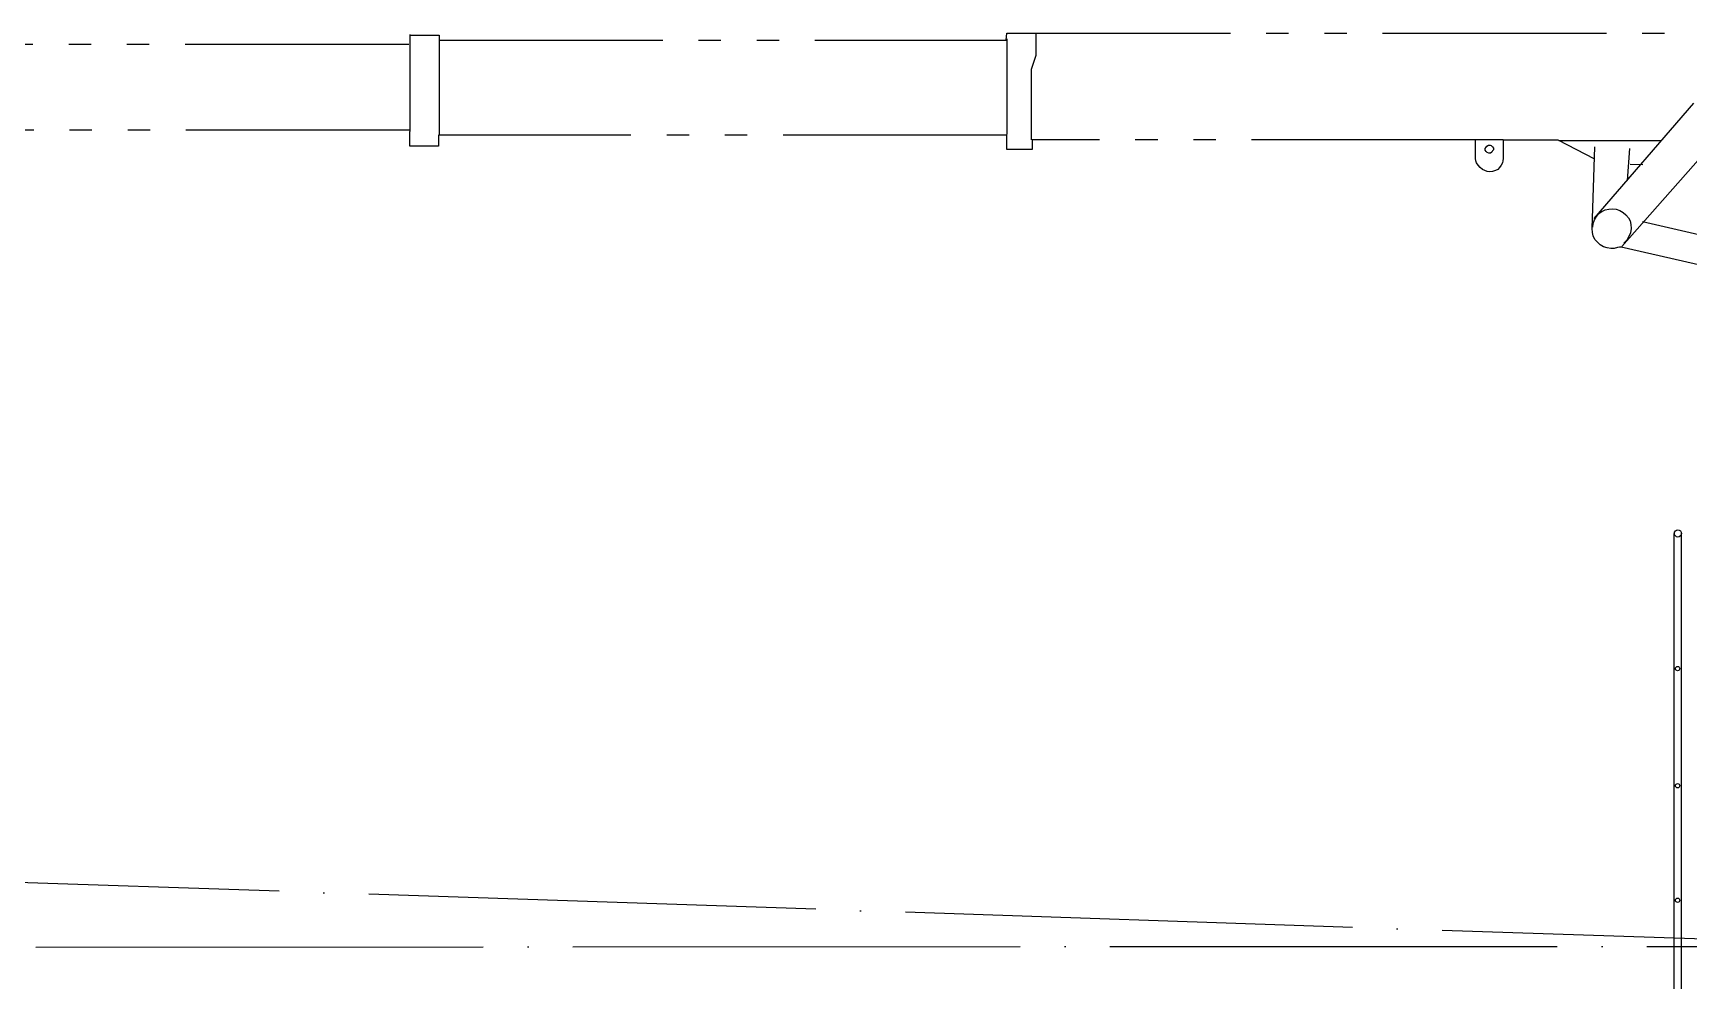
# Model space of a CAD drawing. Extents: x 1551 to 113148, y -1700 to 77018.
# Drawn here: x 16050 to 20676, y 60471 to 63119 of the extents above; entities that cross this region are included whole.
import ezdxf

# ---------------------------------------------------------------- set-up
doc = ezdxf.new("R2010")
doc.units = 0
doc.header["$LTSCALE"] = 500
doc.header["$MEASUREMENT"] = 0
doc.linetypes.add('CENTER', pattern=[3, 2.5, -0.25, 0, -0.25])
doc.linetypes.add('PHANTOM', pattern=[2.1, 1.25, -0.2, 0.125, -0.2, 0.125, -0.2])
doc.layers.get('0').update_dxf_attribs({"linetype": 'CONTINUOUS'})

# ---------------------------------------------------------------- blocks, each defined once
blk = doc.blocks.new('A$C2C821063')
for p, q in [((-3483.1, 2943.3), (-3481.9, 2962.7)), ((-5149.1, 2957), (-5067.9, 2957)), ((-5067.9, 2957), (-5067.9, 2943.3)), ((-1846.9, 2417.3), (-1838.9, 2644.8)), ((-1845.7, 2405.9), (-1846.9, 2417.3)), ((-1843.5, 2396.7), (-1845.7, 2405.9)), ((-1838.9, 2386.4), (-1843.5, 2396.7)), ((-1832, 2378.4), (-1838.9, 2386.4)), ((-1824, 2371.6), (-1832, 2378.4)), ((-1814.8, 2365.8), (-1824, 2371.6)), ((-1804.6, 2362.4), (-1814.8, 2365.8)), ((-1794.3, 2361.3), (-1804.6, 2362.4)), ((-1785.1, 2361.3), (-1794.3, 2361.3)), ((-1776, 2363.5), (-1785.1, 2361.3)), ((-1770.2, 2364.7), (-1776, 2363.5)), ((-1765.7, 2364.7), (-1770.2, 2364.7)), ((-1161.9, 2226.3), (-1765.7, 2364.7))]:
    blk.add_line(p, q)
at = {"linetype": 'PHANTOM'}
for p, q in [((-3481.9, 2962.7), (-1509.6, 2962.7)), ((-5067.9, 2943.3), (-3483.1, 2943.3))]:
    blk.add_line(p, q, dxfattribs=at)
for points in [[(-3400.8, 2962.7), (-3400.8, 2899.9), (-3413.4, 2861), (-3413.4, 2664.3)], [(-5149.1, 2959.3), (-5149.1, 2688.3)], [(-5067.9, 2943.3), (-5067.9, 2679.2)], [(-3481.9, 2946.7), (-3481.9, 2679.2)], [(-1841.2, 2444.7), (-1562.2, 2767.2)], [(-1763.4, 2367), (-1465, 2704.3)], [(-2095, 2664.3), (-2172.8, 2664.3)], [(-2143, 2632.3), (-2145.3, 2635.7), (-2145.3, 2640.3), (-2143, 2643.7), (-2140.7, 2647.1), (-2136.2, 2649.4), (-2131.6, 2649.4), (-2128.2, 2648.3), (-2124.7, 2644.8), (-2122.5, 2641.4), (-2122.5, 2636.8), (-2124.7, 2633.4), (-2127, 2630), (-2130.5, 2627.7), (-2135, 2627.7), (-2139.6, 2628.9), (-2143, 2632.3)], [(-1655.9, 2662), (-1939.5, 2662)], [(-1747.4, 2551.1), (-1741.7, 2640.3)], [(-1740.5, 2596.8), (-1705.1, 2595.7)], [(-1844.6, 2420.7), (-1843.5, 2431), (-1840, 2441.3), (-1834.3, 2450.5), (-1827.4, 2458.4), (-1819.4, 2464.2), (-1810.3, 2468.8), (-1800, 2471), (-1789.7, 2472.2), (-1779.4, 2471), (-1769.1, 2467.6), (-1760, 2461.9), (-1752, 2455), (-1745.1, 2447), (-1740.5, 2437.9), (-1738.2, 2427.6), (-1737.1, 2417.3), (-1739.4, 2404.7), (-1744, 2394.4), (-1749.7, 2384.2), (-1757.7, 2376.1)]]:
    blk.add_lwpolyline(points)
for points in [[(-5152.5, 2930.7), (-6986.6, 2930.7)], [(-5150.2, 2691.7), (-6986.6, 2691.7)], [(-1838.9, 2610.5), (-1941.8, 2663.2), (-2095, 2663.2), (-2095, 2612.8), (-2096.1, 2606), (-2097.3, 2600.2), (-2100.7, 2593.4), (-2105.3, 2587.7), (-2109.9, 2582), (-2116.7, 2578.5), (-2124.7, 2576.3), (-2132.7, 2575.1), (-2139.6, 2576.3), (-2146.4, 2578.5), (-2153.3, 2582), (-2159, 2587.7), (-2164.8, 2593.4), (-2169.3, 2600.2), (-2171.6, 2606), (-2172.8, 2612.8), (-2172.8, 2664.3), (-3411.1, 2664.3), (-3411.1, 2638), (-3481.9, 2638), (-3481.9, 2678), (-5069.1, 2678), (-5069.1, 2674.6), (-5069.1, 2664.3), (-5069.1, 2652.8), (-5069.1, 2647.1), (-5149.1, 2647.1), (-5149.1, 2688.3)], [(-382.1, 2163.5), (-1137.9, 2320.1), (-1142.5, 2305.2), (-1706.2, 2435.6)]]:
    blk.add_lwpolyline(points, dxfattribs=at)

msp = doc.modelspace()

# ---------------------------------------------------------------- linework, layer by layer
for p, q in [((20635.08, 60166.238), (20635.08, 61720.545)), ((20654.959, 60166.238), (20654.959, 61723.43))]:
    msp.add_line(p, q)
at = {"linetype": 'CENTER'}
for p, q in [((21235.453, 60569.724), (7106.198, 61046.562)), ((7057.344, 60562.071), (21323.8, 60567.606))]:
    msp.add_line(p, q, dxfattribs=at)
for centre, radius in [((20645.191, 61720.925), 9.948), ((20644.186, 61343.549), 6.004), ((20644.186, 61016.104), 6.004), ((20644.186, 60696.06), 6.004)]:
    msp.add_circle(centre, radius)

# ---------------------------------------------------------------- block references
msp.add_blockref('A$C2C821063', (22252.097, 60156.088))

doc.saveas('drawing.dxf')
